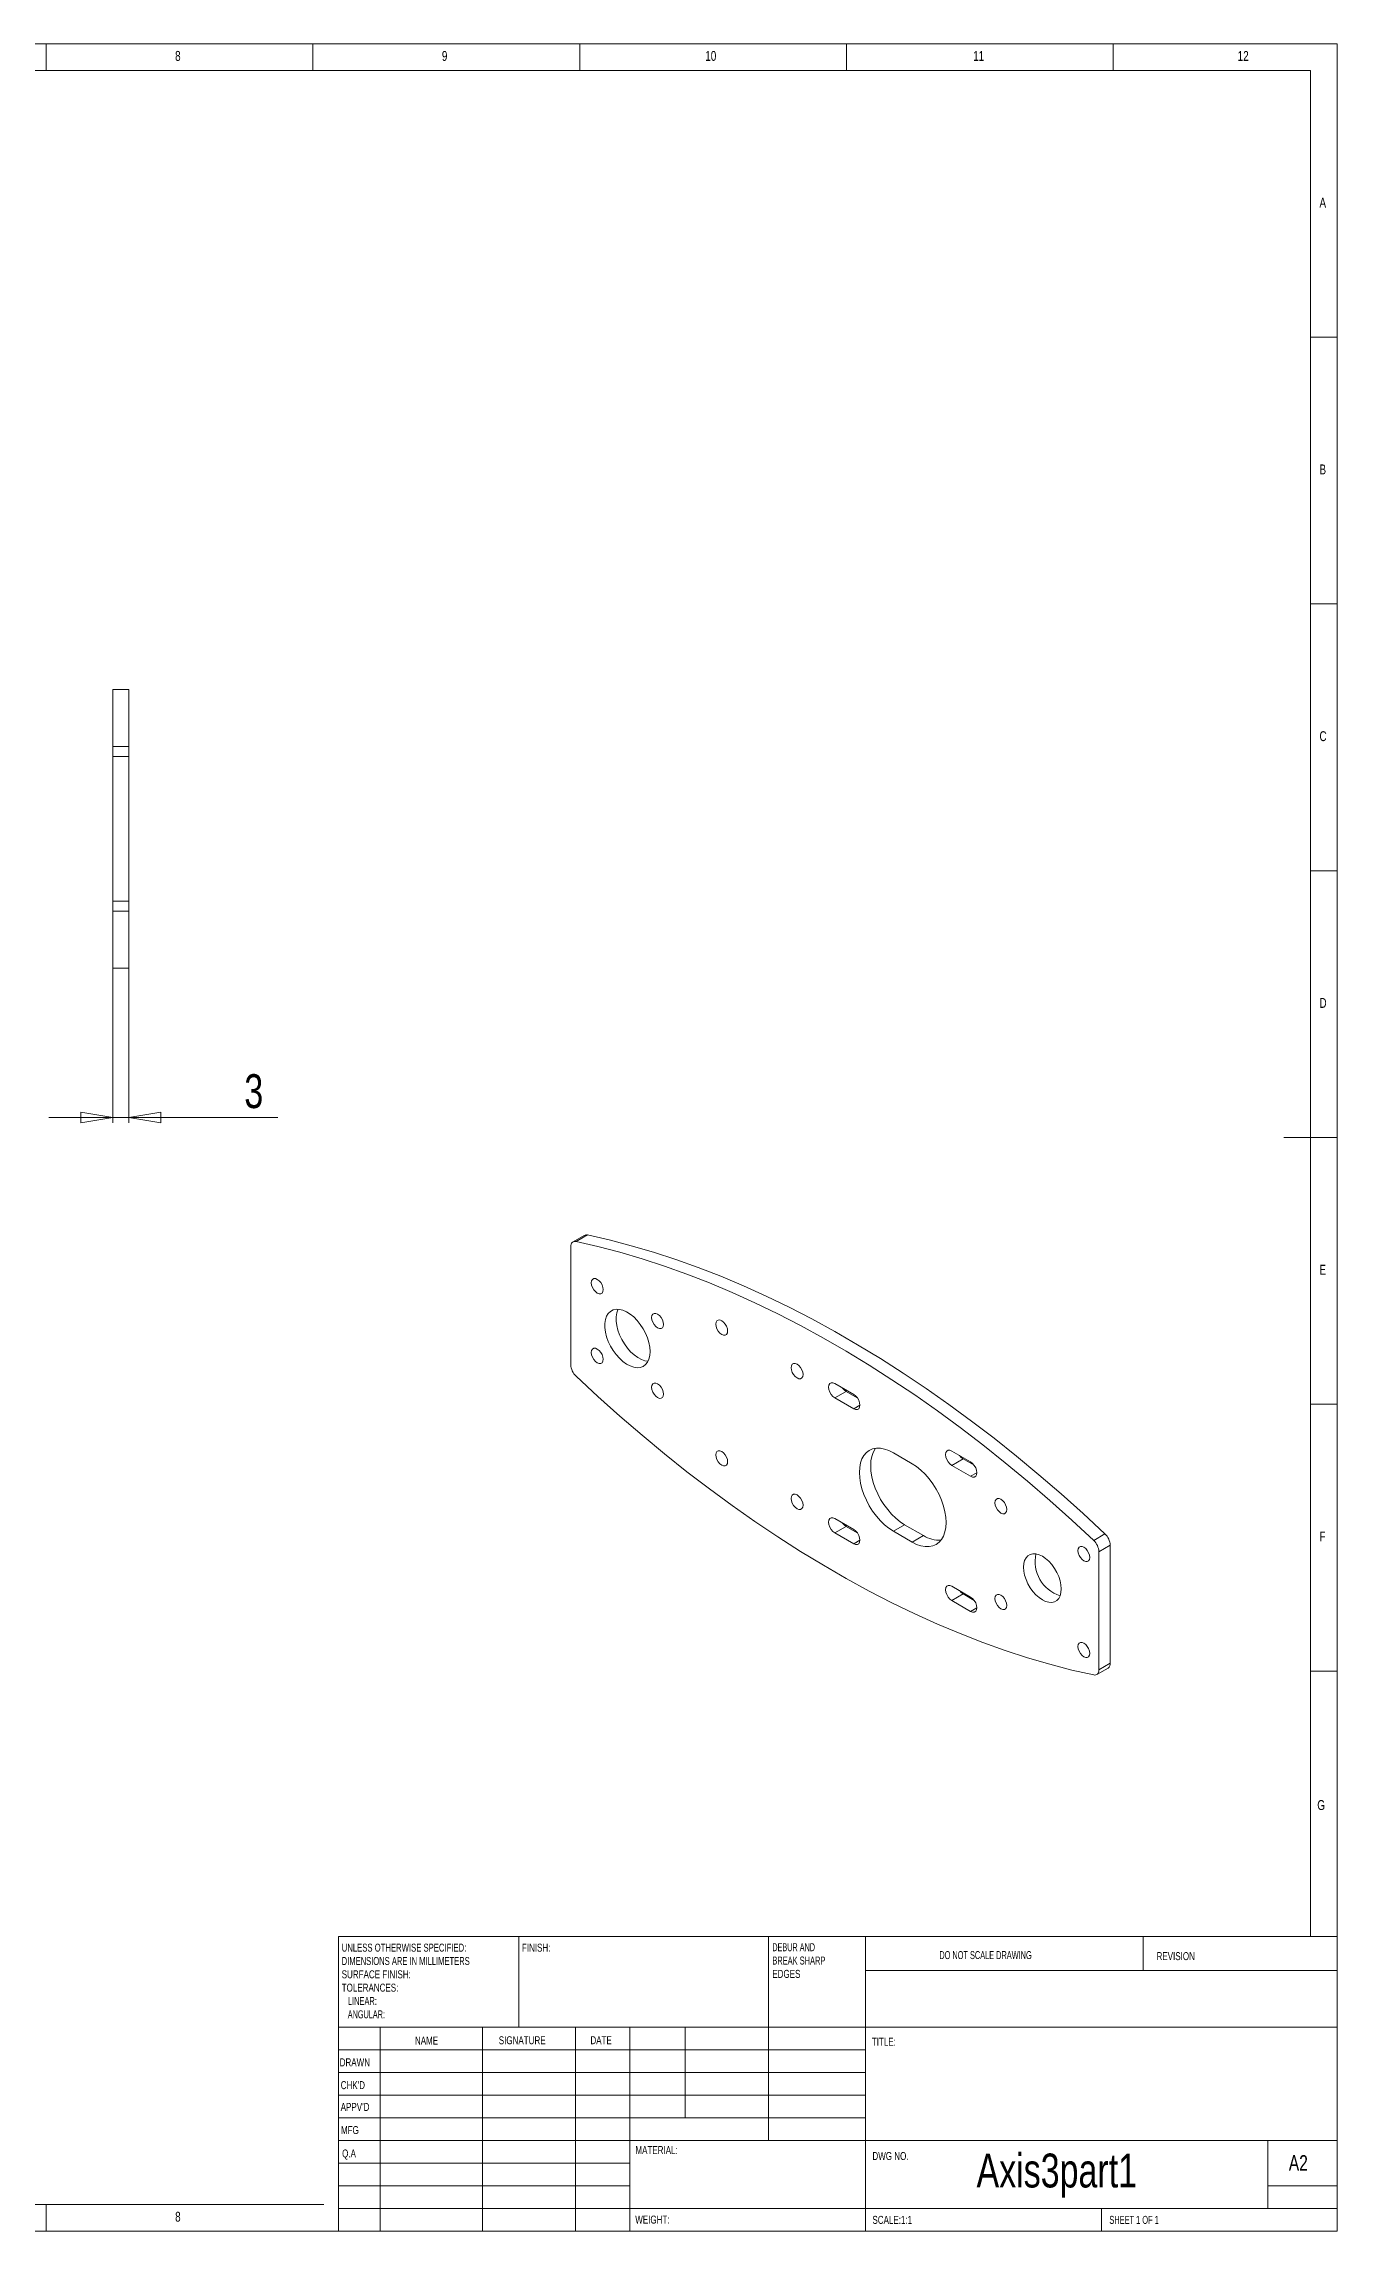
# Model space of a CAD drawing. Header units: millimetres. Extents: x 5 to 589, y 5 to 415.
# Drawn here: x 346.5 to 589, y 5 to 415 of the extents above; entities that cross this region are included whole.
import ezdxf

# ---------------------------------------------------------------- set-up
doc = ezdxf.new("R2010")
doc.units = ezdxf.units.MM
doc.layers.add('FORMAT', color=7, linetype='Continuous', lineweight=0)
doc.styles.add('SLDTEXTSTYLE0', font='TXT', dxfattribs={"width": 0.75})
doc.styles.add('SLDTEXTSTYLE1', font='TXT', dxfattribs={"width": 0.6375})
doc.styles.add('SLDTEXTSTYLE2', font='TXT', dxfattribs={"width": 0.6875})
doc.styles.add('SLDTEXTSTYLE3', font='TXT', dxfattribs={"width": 0.65625})
doc.styles.add('SLDTEXTSTYLE4', font='TXT', dxfattribs={"width": 0.675})
doc.styles.add('SLDTEXTSTYLE5', font='TXT', dxfattribs={"width": 0.72})
doc.styles.add('SLDTEXTSTYLE6', font='TXT', dxfattribs={"width": 0.708333})
doc.styles.add('SLDTEXTSTYLE7', font='TXT', dxfattribs={"width": 0.609375})
doc.styles.add('SLDTEXTSTYLE8', font='TXT', dxfattribs={"width": 0.625})
doc.dimstyles.new('SLDDIMSTYLE0', dxfattribs={"dimtxt": 6.35, "dimasz": 5.9944, "dimexe": 0, "dimexo": 0.0625, "dimgap": 1.5875, "dimtad": 1, "dimtoh": 1, "dimzin": 12, "dimdsep": 46, "dimtxsty": 'SLDTEXTSTYLE0', "dimblk1": 'CLOSED', "dimblk2": 'CLOSED', "dimsah": 1, "dimcen": 0.09, "dimadec": 0, "dimazin": 0, "dimtfac": 1, "dimtofl": 0, "dimtmove": 0, "dimatfit": 3, "dimldrblk": 'CLOSED', "dimfxl": 1, "dimtolj": 1, "dimtzin": 12, "dimarcsym": 0})

# ---------------------------------------------------------------- blocks, each defined once
blk = doc.blocks.new('SW_NOTE_0')
at = {"color": 0, "linetype": 'Continuous', "lineweight": 0, "char_height": 1.5, "attachment_point": 1}
for s, insert, style in [('DEBUR AND ', (0, 1.92), 'SLDTEXTSTYLE3'), ('BREAK SHARP ', (0, -0.58), 'SLDTEXTSTYLE4'), ('EDGES', (0, -3.08), 'SLDTEXTSTYLE0')]:
    blk.add_mtext(s, dxfattribs=dict(at, insert=insert, style=style))
blk = doc.blocks.new('SW_NOTE_1')
at = {"color": 0, "linetype": 'Continuous', "lineweight": 0, "char_height": 1.5, "attachment_point": 1}
for s, insert, style in [('UNLESS OTHERWISE SPECIFIED:', (0, 1.92), 'SLDTEXTSTYLE5'), ('SURFACE FINISH:', (0, -3.08), 'SLDTEXTSTYLE0'), ('DIMENSIONS ARE IN MILLIMETERS', (0, -0.58), 'SLDTEXTSTYLE6'), ('TOLERANCES:', (0, -5.58), 'SLDTEXTSTYLE0'), ('   LINEAR:', (0, -8.08), 'SLDTEXTSTYLE7'), ('   ANGULAR:', (0, -10.58), 'SLDTEXTSTYLE8')]:
    blk.add_mtext(s, dxfattribs=dict(at, insert=insert, style=style))
blk = doc.blocks.new('_Closed')
at = {"color": 0, "linetype": 'ByBlock', "lineweight": -2}
for p, q in [((-1, 0.166667), (0, 0)), ((-1, 0.166667), (-1, -0.166667)), ((0, 0), (-1, -0.166667)), ((0, 0), (-1, 0))]:
    blk.add_line(p, q, dxfattribs=at)
blk = doc.blocks.new('*D30')
at = {"layer": 'FORMAT'}
for p, q in [((362.49, 260.44), (362.49, 212.75)), ((359.49, 249.71), (359.49, 212.75)), ((359.49, 213.75), (347.5, 213.75)), ((359.49, 213.75), (362.49, 213.75)), ((362.49, 213.75), (390.42, 213.75))]:
    blk.add_line(p, q, dxfattribs=at)
at = {"layer": 'FORMAT', "xscale": 5.9944, "yscale": 5.9944}
blk.add_blockref('_Closed', (359.49, 213.75, 0.1), dxfattribs=at)
at = {"layer": 'FORMAT', "xscale": 5.9944, "yscale": 5.9944, "rotation": 180}
blk.add_blockref('_Closed', (362.49, 213.75, 0.1), dxfattribs=at)
at = {"layer": 'FORMAT', "insert": (384.14, 221.86), "char_height": 6.35, "attachment_point": 1, "style": 'SLDTEXTSTYLE0'}
blk.add_mtext('3', dxfattribs=at)

msp = doc.modelspace()

# ---------------------------------------------------------------- linework, layer by layer
at = {"color": 7, "linetype": 'Continuous', "lineweight": 0}
for p, q in [((589, 415), (5, 415)), ((347, 410), (347, 415)), ((397, 415), (397, 410)), ((447, 410), (447, 415)), ((497, 415), (497, 410)), ((547, 410), (547, 415)), ((589, 5), (589, 415)), ((584, 410), (10, 410)), ((584, 60.25), (584, 410)), ((584, 360), (589, 360)), ((589, 310), (584, 310)), ((584, 260), (589, 260)), ((589, 210), (579, 210)), ((584, 160), (589, 160)), ((589, 110), (584, 110)), ((401.8, 60.25), (589, 60.25)), ((401.8, 60.25), (401.8, 5)), ((435.6, 43.25), (435.6, 60.25)), ((482.4, 60.25), (482.4, 22)), ((500.6, 60.25), (500.6, 5)), ((552.6, 53.875), (552.6, 60.25)), ((589, 53.875), (500.6, 53.875)), ((589, 43.25), (401.8, 43.25)), ((409.6, 43.25), (409.6, 5)), ((428.791, 43.25), (428.791, 5)), ((446.199, 43.25), (446.199, 5)), ((456.4, 5), (456.4, 43.25)), ((466.8, 26.25), (466.8, 43.25)), ((500.6, 39), (401.8, 39)), ((500.6, 34.75), (401.8, 34.75)), ((500.6, 30.5), (401.8, 30.5)), ((500.6, 26.25), (401.8, 26.25)), ((456.4, 22), (401.8, 22)), ((456.4, 22), (589, 22)), ((576, 9.25), (576, 22)), ((456.4, 17.75), (401.8, 17.75)), ((456.4, 13.5), (401.8, 13.5)), ((589, 13.5), (576, 13.5)), ((10, 10), (399.055, 10)), ((347, 5), (347, 10)), ((401.8, 9.25), (589, 9.25)), ((544.8, 5), (544.8, 9.25)), ((5, 5), (589, 5))]:
    msp.add_line(p, q, dxfattribs=at)
at = {"color": 7, "linetype": 'Continuous', "lineweight": 15}
for p, q in [((362.49, 293.962), (359.49, 293.962)), ((359.49, 283.302), (359.49, 293.962)), ((362.49, 283.302), (362.49, 293.962)), ((359.49, 283.302), (362.49, 283.302)), ((359.49, 281.397), (359.49, 283.302)), ((362.49, 283.302), (362.49, 281.397)), ((359.49, 254.311), (359.49, 281.397)), ((362.49, 281.397), (359.49, 281.397)), ((362.49, 254.311), (362.49, 281.397)), ((359.49, 254.311), (362.49, 254.311)), ((359.49, 252.405), (359.49, 254.311)), ((362.49, 254.311), (362.49, 252.405)), ((362.49, 252.405), (359.49, 252.405)), ((359.49, 241.745), (359.49, 252.405)), ((362.49, 241.745), (362.49, 252.405)), ((359.49, 241.745), (362.49, 241.745)), ((445.333, 189.514), (445.333, 167.397)), ((447.869, 191.654), (445.747, 190.429)), ((448.439, 191.726), (446.318, 190.501)), ((498.366, 161.844), (494.83, 163.885)), ((496.952, 162.415), (494.83, 161.19)), ((494.83, 161.19), (498.366, 159.149)), ((496.952, 162.415), (499.037, 161.211)), ((499.533, 159.823), (498.366, 159.149)), ((509.326, 148.862), (505.791, 150.903)), ((520.286, 149.189), (516.751, 151.23)), ((518.872, 149.76), (516.751, 148.536)), ((516.751, 148.536), (520.286, 146.495)), ((518.872, 149.76), (520.958, 148.556)), ((521.453, 147.168), (520.286, 146.495)), ((498.366, 136.531), (494.83, 138.572)), ((496.952, 137.102), (494.83, 135.877)), ((494.83, 135.877), (498.366, 133.836)), ((496.952, 137.102), (499.037, 135.898)), ((507.912, 137.43), (505.791, 136.205)), ((505.791, 136.205), (509.326, 134.164)), ((507.912, 137.43), (511.447, 135.388)), ((511.447, 135.388), (509.326, 134.164)), ((543.343, 134.49), (545.464, 135.714)), ((499.533, 134.51), (498.366, 133.836)), ((546.449, 133.59), (544.328, 132.365)), ((544.328, 110.248), (544.328, 132.365)), ((546.449, 111.473), (546.449, 133.59)), ((520.286, 123.876), (516.751, 125.918)), ((518.872, 124.448), (516.751, 123.223)), ((516.751, 123.223), (520.286, 121.182)), ((518.872, 124.448), (520.958, 123.244)), ((521.453, 121.855), (520.286, 121.182)), ((544.328, 110.248), (546.449, 111.473)), ((543.914, 109.333), (546.035, 110.557))]:
    msp.add_line(p, q, dxfattribs=at)
at = {"color": 7, "linetype": 'Continuous', "lineweight": 15, "flags": 128}
for points in [[(446.318, 190.501), (446.112, 190.523), (445.921, 190.499), (445.751, 190.431), (445.605, 190.32), (445.488, 190.168), (445.403, 189.98), (445.35, 189.76), (445.333, 189.514)], [(543.343, 134.49), (539.242, 138.296), (535.109, 141.992), (530.947, 145.577), (526.76, 149.048), (522.549, 152.402), (518.318, 155.637), (514.071, 158.75), (509.81, 161.74), (505.537, 164.604), (501.258, 167.34), (496.973, 169.946), (492.687, 172.42), (488.403, 174.761), (484.123, 176.966), (479.851, 179.035), (475.59, 180.965), (471.342, 182.756), (467.112, 184.405), (462.901, 185.913), (458.714, 187.277), (454.552, 188.497), (450.419, 189.572), (446.318, 190.501)], [(545.464, 135.714), (541.363, 139.52), (537.23, 143.217), (533.069, 146.802), (528.881, 150.273), (524.67, 153.627), (520.44, 156.862), (516.192, 159.975), (511.931, 162.965), (507.659, 165.829), (503.379, 168.564), (499.095, 171.17), (494.809, 173.645), (490.524, 175.985), (486.245, 178.191), (481.973, 180.259), (477.711, 182.19), (473.464, 183.98), (469.233, 185.63), (465.023, 187.137), (460.835, 188.502), (456.673, 189.722), (452.54, 190.797), (448.439, 191.726)], [(451.396, 181.487), (451.342, 181.916), (451.184, 182.366), (450.937, 182.793), (450.627, 183.155), (450.283, 183.416), (449.939, 183.552), (449.628, 183.548), (449.382, 183.406), (449.223, 183.139), (449.169, 182.773), (449.223, 182.344), (449.382, 181.894), (449.628, 181.468), (449.939, 181.106), (450.283, 180.844), (450.627, 180.708), (450.937, 180.712), (451.184, 180.854), (451.342, 181.121), (451.396, 181.487)], [(460.182, 169.883), (460.127, 170.701), (459.964, 171.56), (459.696, 172.44), (459.331, 173.317), (458.878, 174.169), (458.35, 174.973), (457.758, 175.708), (457.12, 176.357), (456.451, 176.9), (455.769, 177.326), (455.091, 177.622), (454.435, 177.782), (453.818, 177.8), (453.256, 177.676), (452.764, 177.414), (452.354, 177.021), (452.036, 176.506), (451.82, 175.883), (451.711, 175.168), (451.711, 174.379), (451.82, 173.538), (452.036, 172.665), (452.354, 171.784), (452.764, 170.917), (453.256, 170.086), (453.818, 169.314), (454.435, 168.62), (455.091, 168.022), (455.769, 167.536), (456.451, 167.173), (457.12, 166.945), (457.758, 166.856), (458.35, 166.909), (458.878, 167.102), (459.331, 167.431), (459.696, 167.887), (459.964, 168.458), (460.127, 169.129), (460.182, 169.883)], [(454.194, 177.805), (454.158, 177.73), (453.941, 177.107), (453.832, 176.392), (453.832, 175.604), (453.941, 174.762), (454.158, 173.89), (454.475, 173.008), (454.885, 172.141), (455.378, 171.311), (455.94, 170.539), (456.556, 169.844), (457.212, 169.246), (457.89, 168.76), (458.572, 168.398), (459.241, 168.17), (459.806, 168.084)], [(462.71, 174.956), (462.656, 175.385), (462.497, 175.835), (462.251, 176.261), (461.941, 176.623), (461.596, 176.885), (461.252, 177.021), (460.942, 177.017), (460.695, 176.875), (460.537, 176.608), (460.483, 176.242), (460.537, 175.813), (460.695, 175.363), (460.942, 174.936), (461.252, 174.574), (461.596, 174.313), (461.941, 174.177), (462.251, 174.181), (462.497, 174.323), (462.656, 174.59), (462.71, 174.956)], [(474.731, 173.732), (474.676, 174.161), (474.518, 174.611), (474.272, 175.038), (473.961, 175.4), (473.617, 175.661), (473.273, 175.797), (472.963, 175.794), (472.716, 175.651), (472.558, 175.384), (472.503, 175.018), (472.558, 174.589), (472.716, 174.139), (472.963, 173.713), (473.273, 173.351), (473.617, 173.089), (473.961, 172.953), (474.272, 172.957), (474.518, 173.099), (474.676, 173.366), (474.731, 173.732)], [(451.396, 168.423), (451.342, 168.851), (451.184, 169.301), (450.937, 169.728), (450.627, 170.09), (450.283, 170.352), (449.939, 170.487), (449.628, 170.484), (449.382, 170.342), (449.223, 170.074), (449.169, 169.708), (449.223, 169.28), (449.382, 168.83), (449.628, 168.403), (449.939, 168.041), (450.283, 167.779), (450.627, 167.644), (450.937, 167.647), (451.184, 167.789), (451.342, 168.057), (451.396, 168.423)], [(446.318, 165.272), (450.419, 161.466), (454.552, 157.77), (458.714, 154.185), (462.901, 150.714), (467.112, 147.36), (471.342, 144.125), (475.59, 141.011), (479.851, 138.022), (484.123, 135.158), (488.403, 132.422), (492.687, 129.816), (496.973, 127.342), (501.258, 125.001), (505.537, 122.796), (509.81, 120.727), (514.071, 118.797), (518.318, 117.006), (522.549, 115.357), (526.76, 113.849), (530.947, 112.485), (535.109, 111.265), (539.242, 110.19), (543.343, 109.261)], [(488.873, 165.568), (488.818, 165.997), (488.66, 166.447), (488.414, 166.874), (488.103, 167.236), (487.759, 167.497), (487.415, 167.633), (487.105, 167.629), (486.858, 167.487), (486.7, 167.22), (486.646, 166.854), (486.7, 166.425), (486.858, 165.975), (487.105, 165.549), (487.415, 165.187), (487.759, 164.925), (488.103, 164.789), (488.414, 164.793), (488.66, 164.935), (488.818, 165.202), (488.873, 165.568)], [(494.83, 163.885), (494.47, 164.027), (494.145, 164.023), (493.886, 163.874), (493.721, 163.594), (493.664, 163.211), (493.721, 162.762), (493.886, 162.29), (494.145, 161.843), (494.47, 161.464), (494.83, 161.19)], [(462.71, 161.891), (462.656, 162.32), (462.497, 162.77), (462.251, 163.197), (461.941, 163.559), (461.596, 163.82), (461.252, 163.956), (460.942, 163.953), (460.695, 163.81), (460.537, 163.543), (460.483, 163.177), (460.537, 162.748), (460.695, 162.298), (460.942, 161.872), (461.252, 161.51), (461.596, 161.248), (461.941, 161.112), (462.251, 161.116), (462.497, 161.258), (462.656, 161.525), (462.71, 161.891)], [(496.28, 163.048), (496.591, 162.689), (496.952, 162.415)], [(498.366, 159.149), (498.726, 159.007), (499.052, 159.01), (499.31, 159.159), (499.476, 159.439), (499.533, 159.823), (499.476, 160.272), (499.31, 160.743), (499.052, 161.19), (498.726, 161.57), (498.366, 161.844)], [(505.791, 150.903), (504.96, 151.319), (504.143, 151.603), (503.355, 151.749), (502.609, 151.755), (501.916, 151.621), (501.291, 151.348), (500.742, 150.942), (500.279, 150.41), (499.911, 149.76), (499.643, 149.004), (499.481, 148.155), (499.427, 147.228), (499.481, 146.237), (499.643, 145.2), (499.911, 144.136), (500.279, 143.061), (500.742, 141.995), (501.291, 140.955), (501.916, 139.96), (502.609, 139.026), (503.355, 138.17), (504.143, 137.406), (504.96, 136.747), (505.791, 136.205)], [(502.478, 151.741), (502.401, 151.634), (502.032, 150.985), (501.765, 150.229), (501.602, 149.38), (501.548, 148.452), (501.602, 147.462), (501.765, 146.425), (502.032, 145.36), (502.401, 144.286), (502.863, 143.219), (503.412, 142.18), (504.038, 141.185), (504.73, 140.251), (505.476, 139.395), (506.265, 138.631), (507.081, 137.972), (507.912, 137.43)], [(474.731, 149.236), (474.676, 149.665), (474.518, 150.115), (474.272, 150.541), (473.961, 150.903), (473.617, 151.165), (473.273, 151.301), (472.963, 151.297), (472.716, 151.155), (472.558, 150.888), (472.503, 150.522), (472.558, 150.093), (472.716, 149.643), (472.963, 149.216), (473.273, 148.855), (473.617, 148.593), (473.961, 148.457), (474.272, 148.461), (474.518, 148.603), (474.676, 148.87), (474.731, 149.236)], [(509.326, 134.164), (510.157, 133.747), (510.973, 133.463), (511.761, 133.317), (512.508, 133.312), (513.2, 133.446), (513.826, 133.719), (514.375, 134.124), (514.837, 134.657), (515.206, 135.306), (515.473, 136.062), (515.636, 136.911), (515.69, 137.839), (515.636, 138.83), (515.473, 139.866), (515.206, 140.931), (514.837, 142.006), (514.375, 143.072), (513.826, 144.111), (513.2, 145.107), (512.508, 146.04), (511.761, 146.896), (510.973, 147.66), (510.157, 148.319), (509.326, 148.862)], [(516.751, 151.23), (516.39, 151.372), (516.065, 151.369), (515.807, 151.22), (515.641, 150.94), (515.584, 150.557), (515.641, 150.107), (515.807, 149.636), (516.065, 149.189), (516.39, 148.81), (516.751, 148.536)], [(518.201, 150.393), (518.511, 150.034), (518.872, 149.76)], [(520.286, 146.495), (520.647, 146.352), (520.972, 146.356), (521.23, 146.505), (521.396, 146.785), (521.453, 147.168), (521.396, 147.618), (521.23, 148.089), (520.972, 148.536), (520.647, 148.915), (520.286, 149.189)], [(488.873, 141.072), (488.818, 141.501), (488.66, 141.951), (488.414, 142.377), (488.103, 142.739), (487.759, 143.001), (487.415, 143.137), (487.105, 143.133), (486.858, 142.991), (486.7, 142.724), (486.646, 142.358), (486.7, 141.929), (486.858, 141.479), (487.105, 141.052), (487.415, 140.69), (487.759, 140.429), (488.103, 140.293), (488.414, 140.297), (488.66, 140.439), (488.818, 140.706), (488.873, 141.072)], [(527.057, 140.259), (527.002, 140.688), (526.844, 141.138), (526.598, 141.564), (526.287, 141.926), (525.943, 142.188), (525.599, 142.324), (525.288, 142.32), (525.042, 142.178), (524.884, 141.911), (524.829, 141.545), (524.884, 141.116), (525.042, 140.666), (525.288, 140.239), (525.599, 139.877), (525.943, 139.616), (526.287, 139.48), (526.598, 139.484), (526.844, 139.626), (527.002, 139.893), (527.057, 140.259)], [(494.83, 138.572), (494.47, 138.714), (494.145, 138.71), (493.886, 138.561), (493.721, 138.281), (493.664, 137.898), (493.721, 137.449), (493.886, 136.978), (494.145, 136.53), (494.47, 136.151), (494.83, 135.877)], [(496.28, 137.735), (496.591, 137.376), (496.952, 137.102)], [(498.366, 133.836), (498.726, 133.694), (499.052, 133.698), (499.31, 133.847), (499.476, 134.127), (499.533, 134.51), (499.476, 134.959), (499.31, 135.431), (499.052, 135.878), (498.726, 136.257), (498.366, 136.531)], [(537.257, 125.389), (537.203, 126.129), (537.044, 126.908), (536.783, 127.703), (536.43, 128.491), (535.994, 129.245), (535.489, 129.945), (534.93, 130.568), (534.335, 131.096), (533.721, 131.512), (533.107, 131.805), (532.512, 131.964), (531.953, 131.986), (531.449, 131.869), (531.013, 131.618), (530.659, 131.239), (530.399, 130.744), (530.239, 130.149), (530.186, 129.471), (530.239, 128.731), (530.399, 127.951), (530.659, 127.156), (531.013, 126.369), (531.449, 125.614), (531.953, 124.914), (532.512, 124.291), (533.107, 123.763), (533.721, 123.347), (534.335, 123.055), (534.93, 122.895), (535.489, 122.873), (535.994, 122.99), (536.43, 123.242), (536.783, 123.621), (537.044, 124.115), (537.203, 124.711), (537.257, 125.389)], [(542.613, 131.278), (542.559, 131.707), (542.4, 132.157), (542.154, 132.584), (541.844, 132.946), (541.499, 133.207), (541.155, 133.343), (540.845, 133.34), (540.598, 133.197), (540.44, 132.93), (540.386, 132.564), (540.44, 132.135), (540.598, 131.686), (540.845, 131.259), (541.155, 130.897), (541.499, 130.635), (541.844, 130.5), (542.154, 130.503), (542.4, 130.645), (542.559, 130.913), (542.613, 131.278)], [(516.751, 125.918), (516.39, 126.06), (516.065, 126.056), (515.807, 125.907), (515.641, 125.627), (515.584, 125.244), (515.641, 124.794), (515.807, 124.323), (516.065, 123.876), (516.39, 123.497), (516.751, 123.223)], [(518.201, 125.08), (518.511, 124.722), (518.872, 124.448)], [(520.286, 121.182), (520.647, 121.04), (520.972, 121.043), (521.23, 121.192), (521.396, 121.472), (521.453, 121.856), (521.396, 122.305), (521.23, 122.776), (520.972, 123.223), (520.647, 123.602), (520.286, 123.876)], [(527.057, 122.295), (527.002, 122.724), (526.844, 123.174), (526.598, 123.601), (526.287, 123.962), (525.943, 124.224), (525.599, 124.36), (525.288, 124.356), (525.042, 124.214), (524.884, 123.947), (524.829, 123.581), (524.884, 123.152), (525.042, 122.702), (525.288, 122.275), (525.599, 121.914), (525.943, 121.652), (526.287, 121.516), (526.598, 121.52), (526.844, 121.662), (527.002, 121.929), (527.057, 122.295)], [(542.613, 113.315), (542.559, 113.743), (542.4, 114.193), (542.154, 114.62), (541.844, 114.982), (541.499, 115.244), (541.155, 115.379), (540.845, 115.376), (540.598, 115.234), (540.44, 114.966), (540.386, 114.6), (540.44, 114.172), (540.598, 113.722), (540.845, 113.295), (541.155, 112.933), (541.499, 112.671), (541.844, 112.536), (542.154, 112.539), (542.4, 112.681), (542.559, 112.949), (542.613, 113.315)], [(543.343, 109.261), (543.549, 109.239), (543.74, 109.262), (543.91, 109.331), (544.055, 109.442), (544.172, 109.594), (544.258, 109.782), (544.31, 110.002), (544.328, 110.248)]]:
    msp.add_lwpolyline(points, dxfattribs=at)
at = {"color": 7, "linetype": 'Continuous', "lineweight": 15}
for centre, radius, start, end in [((448.244, 190.971), 0.779, 75.49212, 118.82904), ((448.461, 167.556), 3.132, 182.92048, 226.82697), ((514.312, 139.744), 5.213, 236.66683, 274.92704), ((543.321, 133.43), 3.132, 2.92048, 46.82697), ((539.098, 130.534), 6.734, 167.74331, 252.25131), ((541.2, 132.205), 3.132, 2.92048, 46.82697), ((545.458, 111.37), 0.996, 305.36466, 5.94752)]:
    msp.add_arc(centre, radius, start, end, dxfattribs=at)

# ---------------------------------------------------------------- block references
at = {"color": 7, "linetype": 'Continuous', "lineweight": 0}
for name, p in [('SW_NOTE_1', (402.394, 56.987)), ('SW_NOTE_0', (483.109, 57.069))]:
    msp.add_blockref(name, p, dxfattribs=at)

# ---------------------------------------------------------------- texts
at = {"color": 7, "linetype": 'Continuous', "lineweight": 0, "attachment_point": 1}
for s, insert, char_height, style in [('8', (371.167, 413.646), 1.852, 'SLDTEXTSTYLE0'), ('9', (421.167, 413.646), 1.852, 'SLDTEXTSTYLE0'), ('10', (470.542, 413.646), 1.8521, 'SLDTEXTSTYLE0'), ('11', (520.75, 413.646), 1.8521, 'SLDTEXTSTYLE0'), ('12', (570.333, 413.646), 1.8521, 'SLDTEXTSTYLE0'), ('A', (585.667, 386.146), 1.852, 'SLDTEXTSTYLE0'), ('B', (585.667, 336.146), 1.852, 'SLDTEXTSTYLE0'), ('C', (585.667, 286.146), 1.852, 'SLDTEXTSTYLE0'), ('D', (585.667, 236.146), 1.852, 'SLDTEXTSTYLE0'), ('E', (585.667, 186.146), 1.852, 'SLDTEXTSTYLE0'), ('F', (585.667, 136.146), 1.852, 'SLDTEXTSTYLE0'), ('G', (585.252, 85.802), 1.852, 'SLDTEXTSTYLE0'), ('FINISH:', (436.171, 58.902), 1.5, 'SLDTEXTSTYLE0'), ('DO NOT SCALE DRAWING', (514.415, 57.515), 1.5, 'SLDTEXTSTYLE2'), ('REVISION', (555.128, 57.317), 1.5, 'SLDTEXTSTYLE0'), ('NAME', (416.122, 41.484), 1.5, 'SLDTEXTSTYLE0'), ('SIGNATURE', (431.834, 41.544), 1.5, 'SLDTEXTSTYLE0'), ('DATE', (449.015, 41.559), 1.5, 'SLDTEXTSTYLE0'), ('TITLE:', (501.756, 41.261), 1.5, 'SLDTEXTSTYLE0'), ('DRAWN', (402.012, 37.412), 1.5, 'SLDTEXTSTYLE0'), ("CHK'D", (402.21, 33.137), 1.5, 'SLDTEXTSTYLE0'), ("APPV'D", (402.202, 29.047), 1.5, 'SLDTEXTSTYLE0'), ('MFG', (402.255, 24.716), 1.5, 'SLDTEXTSTYLE0'), ('MATERIAL:', (457.446, 20.968), 1.5, 'SLDTEXTSTYLE0'), ('Q.A', (402.469, 20.332), 1.5, 'SLDTEXTSTYLE0'), ('DWG NO.', (501.874, 19.851), 1.5, 'SLDTEXTSTYLE0'), ('Axis3part1', (521.386, 19.557), 6.35, 'SLDTEXTSTYLE0'), ('A2', (579.921, 19.266), 2.9104, 'SLDTEXTSTYLE0'), ('8', (371.167, 8.646), 1.852, 'SLDTEXTSTYLE0'), ('WEIGHT: ', (457.418, 7.932), 1.4986, 'SLDTEXTSTYLE0'), ('SCALE:1:1', (501.874, 7.883), 1.5, 'SLDTEXTSTYLE0'), ('SHEET 1 OF 1', (546.278, 7.883), 1.5, 'SLDTEXTSTYLE1')]:
    msp.add_mtext(s, dxfattribs=dict(at, insert=insert, char_height=char_height, style=style))

# ---------------------------------------------------------------- dimensions: what is measured, and where the dimension line sits
at = {"layer": 'FORMAT'}
dim = msp.add_linear_dim(base=(362.49, 213.745), p1=(359.49, 250.704), p2=(362.49, 261.429), dimstyle='SLDDIMSTYLE0', dxfattribs=at)
dim.commit()
dim.dimension.update_dxf_attribs({"geometry": '*D30', "text_midpoint": (386.49, 213.745), "dimtype": 160})

doc.saveas('drawing.dxf')
